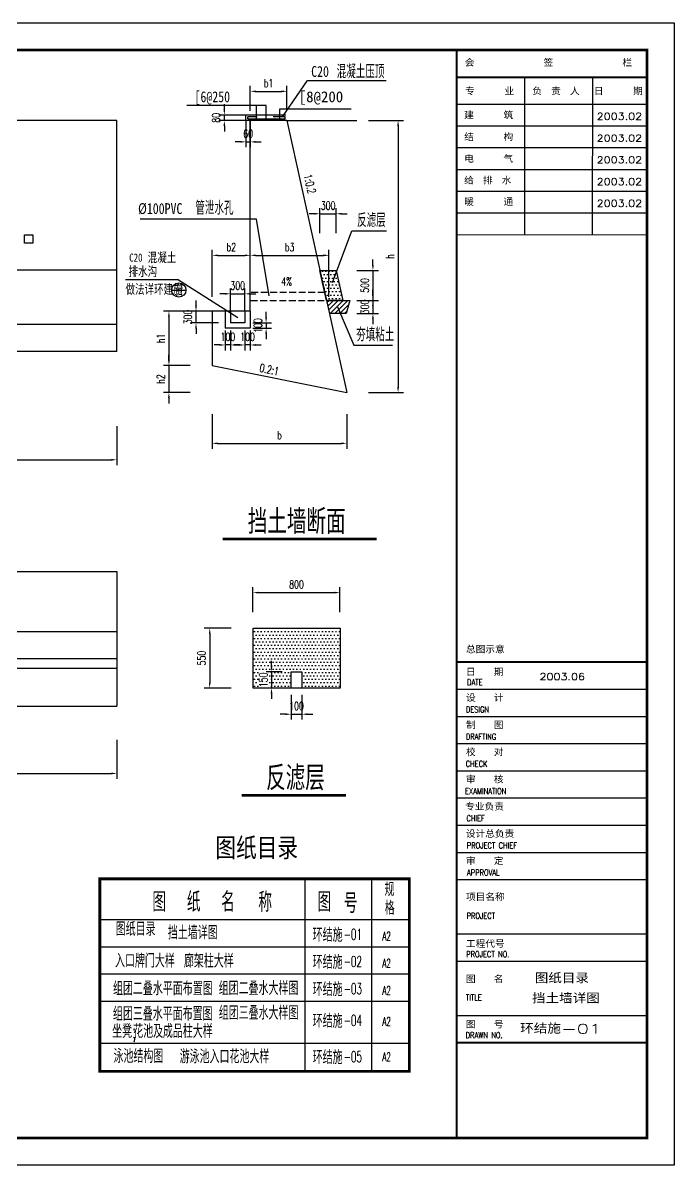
# Model space of a CAD drawing. Extents: x 0 to 180077, y 0 to 85122.
# Drawn here: x 156122 to 180077, y 43122 to 85122 of the extents above; entities that cross this region are included whole.
import ezdxf
from ezdxf.enums import TextEntityAlignment as Align

# ---------------------------------------------------------------- set-up
doc = ezdxf.new("R2010")
doc.units = 0
doc.header["$LTSCALE"] = 1000
doc.header["$MEASUREMENT"] = 0
doc.linetypes.add('DASH', pattern=[0.35, 0.25, -0.1])
for name, color, linetype in [('2', 2, 'Continuous'), ('4', 4, 'Continuous'), ('AXIS', 3, 'Continuous'), ('DIM', 3, 'Continuous'), ('JG-图名31', 31, 'Continuous'), ('JG-梁实线130', 4, 'Continuous'), ('JG-梁虚线130', 4, 'DASH'), ('JG-说明字31', 31, 'Continuous'), ('PUB_TITLE', 4, 'Continuous'), ('TEXT', 3, 'Continuous'), ('TITLE', 7, 'Continuous'), ('TK', 7, 'Continuous'), ('小品', 7, 'Continuous')]:
    doc.layers.add(name, color=color, linetype=linetype)
doc.styles.add('2', font='txt1.shx', dxfattribs={"width": 0.7, "bigfont": 'hztxt.shx'})
doc.styles.add('_HZHT', font='txt.shx', dxfattribs={"width": 1.5, "bigfont": 'HZHT.shx'})
doc.styles.add('_HZTXT', font='txt.shx', dxfattribs={"width": 0.8, "bigfont": 'hztxt.shx'})
doc.styles.add('_HZXY', font='txt.shx', dxfattribs={"width": 1.7, "bigfont": 'HZXY.shx'})
doc.styles.add('_SIMPLEX', font='SIMPLEX', dxfattribs={"width": 0.75})
doc.styles.add('HZ', font='txt.shx', dxfattribs={"width": 0.7, "bigfont": 'hztxt.shx'})
doc.styles.add('HZFS', font='romand.shx', dxfattribs={"width": 1.5, "bigfont": 'hzxy.shx'})
doc.styles.add('ROMANS', font='ROMANS', dxfattribs={"width": 0.7})
doc.styles.add('SIM', font='txt1.shx', dxfattribs={"width": 0.8, "bigfont": 'bigfont.shx'})
doc.styles.add('TXT', font='txt')
doc.dimstyles.new('DIMN', dxfattribs={"dimtxt": 300, "dimasz": 200, "dimexe": 200, "dimexo": 0, "dimgap": 150, "dimtad": 1, "dimdec": 0, "dimzin": 0, "dimdsep": 46, "dimtxsty": 'HZ', "dimsah": 1, "dimcen": 0.09, "dimdle": 200, "dimclrt": 7, "dimadec": 0, "dimazin": 0, "dimtfac": 1, "dimtdec": 0, "dimtix": 1, "dimtmove": 2, "dimatfit": 3, "dimfxl": 1, "dimtolj": 1, "dimtzin": 0, "dimarcsym": 0})
pattern_1 = [(0, (103091202.67, 78658363.98), (62.5, 125), [0, -125])]

# ---------------------------------------------------------------- blocks, each defined once
blk = doc.blocks.new('*U49')
at = {"color": 0, "lineweight": -2}
for p, q in [((164487, 81887), (164487, 82804)), ((165837, 81887), (165837, 82804)), ((164687, 82604), (165637, 82604)), ((164687, 82604), (165637, 82604))]:
    blk.add_line(p, q, dxfattribs=at)
at = {"color": 0}
for points in [[(164487, 82604), (164687, 82570), (164687, 82637)], [(165837, 82604), (165637, 82570), (165637, 82637)]]:
    blk.add_solid(points, dxfattribs=at)
at = {"color": 7, "insert": (165162, 82904), "char_height": 300, "width": 0.000000001, "attachment_point": 5, "style": 'HZ'}
blk.add_mtext('b1', dxfattribs=at)
blk = doc.blocks.new('*U50')
at = {"color": 0, "lineweight": -2}
for p, q in [((163087, 75054), (163087, 76774)), ((163287, 76574), (164287, 76574)), ((163287, 76574), (164287, 76574)), ((164487, 75054), (164487, 76774))]:
    blk.add_line(p, q, dxfattribs=at)
at = {"color": 0}
for points in [[(163087, 76574), (163287, 76541), (163287, 76608)], [(164487, 76574), (164287, 76541), (164287, 76608)]]:
    blk.add_solid(points, dxfattribs=at)
at = {"color": 7, "insert": (163787, 76874), "char_height": 300, "width": 0.000000001, "attachment_point": 5, "style": 'HZ'}
blk.add_mtext('b2', dxfattribs=at)
blk = doc.blocks.new('*U51')
at = {"color": 0, "lineweight": -2}
for p, q in [((164487, 75054), (164487, 76774)), ((164687, 76574), (167179, 76574)), ((164687, 76574), (167179, 76574)), ((167379, 75054), (167379, 76774))]:
    blk.add_line(p, q, dxfattribs=at)
at = {"color": 0}
for points in [[(164487, 76574), (164687, 76541), (164687, 76608)], [(167379, 76574), (167179, 76541), (167179, 76608)]]:
    blk.add_solid(points, dxfattribs=at)
at = {"color": 7, "insert": (165933, 76874), "char_height": 300, "width": 0.000000001, "attachment_point": 5, "style": 'HZ'}
blk.add_mtext('b3', dxfattribs=at)
blk = doc.blocks.new('*U52')
at = {"color": 0, "lineweight": -2}
for p, q in [((168831, 81529), (170124, 81529)), ((169924, 81329), (169924, 71729)), ((169924, 81329), (169924, 71729)), ((168831, 71529), (170124, 71529))]:
    blk.add_line(p, q, dxfattribs=at)
at = {"color": 0}
for points in [[(169924, 81529), (169890, 81329), (169957, 81329)], [(169924, 71529), (169890, 71729), (169957, 71729)]]:
    blk.add_solid(points, dxfattribs=at)
at = {"color": 7, "insert": (169624, 76529), "char_height": 300, "width": 0.000000001, "attachment_point": 5, "rotation": 90, "style": 'HZ'}
blk.add_mtext('h', dxfattribs=at)
blk = doc.blocks.new('*U54')
at = {"color": 0, "lineweight": -2}
for p, q in [((162277, 74519), (161295, 74519)), ((161495, 74319), (161495, 72719)), ((161495, 74319), (161495, 72719)), ((162277, 72519), (161295, 72519))]:
    blk.add_line(p, q, dxfattribs=at)
at = {"color": 0}
for points in [[(161495, 74519), (161461, 74319), (161528, 74319)], [(161495, 72519), (161461, 72719), (161528, 72719)]]:
    blk.add_solid(points, dxfattribs=at)
at = {"color": 7, "insert": (161195, 73519), "char_height": 300, "width": 0.000000001, "attachment_point": 5, "rotation": 90, "style": 'HZ'}
blk.add_mtext('h1', dxfattribs=at)
blk = doc.blocks.new('*U56')
at = {"color": 0, "lineweight": -2}
for p, q in [((161495, 72719), (161495, 72919)), ((161495, 72719), (161495, 72919)), ((162277, 72519), (161295, 72519)), ((161495, 72519), (161495, 71529)), ((162277, 71529), (161295, 71529)), ((161495, 71329), (161495, 71129)), ((161495, 71329), (161495, 71129))]:
    blk.add_line(p, q, dxfattribs=at)
at = {"color": 0}
for points in [[(161495, 72519), (161461, 72719), (161528, 72719)], [(161495, 71529), (161461, 71329), (161528, 71329)]]:
    blk.add_solid(points, dxfattribs=at)
at = {"color": 7, "insert": (161195, 72024), "char_height": 300, "width": 0.000000001, "attachment_point": 5, "rotation": 90, "style": 'HZ'}
blk.add_mtext('h2', dxfattribs=at)
blk = doc.blocks.new('*U58')
at = {"color": 0, "lineweight": -2}
for p, q in [((163087, 70735), (163087, 69461)), ((168037, 70735), (168037, 69461)), ((163287, 69661), (167837, 69661)), ((163287, 69661), (167837, 69661))]:
    blk.add_line(p, q, dxfattribs=at)
at = {"color": 0}
for points in [[(163087, 69661), (163287, 69627), (163287, 69694)], [(168037, 69661), (167837, 69627), (167837, 69694)]]:
    blk.add_solid(points, dxfattribs=at)
at = {"color": 7, "insert": (165562, 69961), "char_height": 300, "width": 0.000000001, "attachment_point": 5, "style": 'HZ'}
blk.add_mtext('b', dxfattribs=at)
blk = doc.blocks.new('*U61')
at = {"color": 0, "lineweight": -2}
for p, q in [((148733, 70290), (148733, 68858)), ((159576, 70290), (159576, 68858)), ((148933, 69058), (159376, 69058)), ((148933, 69058), (159376, 69058))]:
    blk.add_line(p, q, dxfattribs=at)
at = {"color": 0}
for points in [[(148733, 69058), (148933, 69024), (148933, 69091)], [(159576, 69058), (159376, 69024), (159376, 69091)]]:
    blk.add_solid(points, dxfattribs=at)
at = {"color": 7, "insert": (154155, 69358), "char_height": 300, "width": 0.000000001, "attachment_point": 5, "style": 'HZ'}
blk.add_mtext('10000~20000', dxfattribs=at)
blk = doc.blocks.new('*U78')
at = {"color": 0, "lineweight": -2}
for p, q in [((148733, 58756), (148733, 57324)), ((159576, 58756), (159576, 57324)), ((148933, 57524), (159376, 57524)), ((148933, 57524), (159376, 57524))]:
    blk.add_line(p, q, dxfattribs=at)
at = {"color": 0}
for points in [[(148733, 57524), (148933, 57491), (148933, 57558)], [(159576, 57524), (159376, 57491), (159376, 57558)]]:
    blk.add_solid(points, dxfattribs=at)
at = {"color": 7, "insert": (154155, 57824), "char_height": 300, "width": 0.000000001, "attachment_point": 5, "style": 'HZ'}
blk.add_mtext('10000~20000', dxfattribs=at)
blk = doc.blocks.new('*U80')
at = {"color": 0, "lineweight": -2}
for p, q in [((167050, 77387), (167050, 78303)), ((167650, 77387), (167650, 78303)), ((166850, 78103), (166650, 78103)), ((166850, 78103), (166650, 78103)), ((167050, 78103), (167650, 78103)), ((167850, 78103), (168050, 78103)), ((167850, 78103), (168050, 78103))]:
    blk.add_line(p, q, dxfattribs=at)
at = {"color": 0}
for points in [[(167050, 78103), (166850, 78070), (166850, 78137)], [(167650, 78103), (167850, 78070), (167850, 78137)]]:
    blk.add_solid(points, dxfattribs=at)
at = {"color": 7, "insert": (167350, 78403), "char_height": 300, "width": 0.000000001, "attachment_point": 5, "style": 'HZ'}
blk.add_mtext('300', dxfattribs=at)
blk = doc.blocks.new('*U81')
at = {"color": 0, "lineweight": -2}
for p, q in [((168998, 76216), (168998, 76416)), ((168998, 76216), (168998, 76416)), ((168410, 76016), (169198, 76016)), ((168998, 76016), (168998, 74916)), ((168410, 74916), (169198, 74916)), ((168998, 74716), (168998, 74516)), ((168998, 74716), (168998, 74516))]:
    blk.add_line(p, q, dxfattribs=at)
at = {"color": 0}
for points in [[(168998, 76016), (168965, 76216), (169031, 76216)], [(168998, 74916), (168965, 74716), (169031, 74716)]]:
    blk.add_solid(points, dxfattribs=at)
at = {"color": 7, "insert": (168698, 75466), "char_height": 300, "width": 0.000000001, "attachment_point": 5, "rotation": 90, "style": 'HZ'}
blk.add_mtext('500', dxfattribs=at)
blk = doc.blocks.new('*U83')
at = {"color": 0, "lineweight": -2}
for p, q in [((168998, 75116), (168998, 75316)), ((168998, 75116), (168998, 75316)), ((168410, 74916), (169198, 74916)), ((168998, 74916), (168998, 74440)), ((168410, 74440), (169198, 74440)), ((168998, 74240), (168998, 74040)), ((168998, 74240), (168998, 74040))]:
    blk.add_line(p, q, dxfattribs=at)
at = {"color": 0}
for points in [[(168998, 74916), (168965, 75116), (169031, 75116)], [(168998, 74440), (168965, 74240), (169031, 74240)]]:
    blk.add_solid(points, dxfattribs=at)
at = {"color": 7, "insert": (168698, 74678), "char_height": 300, "width": 0.000000001, "attachment_point": 5, "rotation": 90, "style": 'HZ'}
blk.add_mtext('300', dxfattribs=at)
blk = doc.blocks.new('*U84')
at = {"color": 0, "lineweight": -2}
for p, q in [((164587, 63456), (164587, 64373)), ((167787, 63456), (167787, 64373)), ((164787, 64173), (167587, 64173)), ((164787, 64173), (167587, 64173))]:
    blk.add_line(p, q, dxfattribs=at)
at = {"color": 0}
for points in [[(164587, 64173), (164787, 64140), (164787, 64206)], [(167787, 64173), (167587, 64140), (167587, 64206)]]:
    blk.add_solid(points, dxfattribs=at)
at = {"color": 7, "insert": (166187, 64473), "char_height": 300, "width": 0.000000001, "attachment_point": 5, "style": 'HZ'}
blk.add_mtext('800', dxfattribs=at)
blk = doc.blocks.new('*U85')
at = {"color": 0, "lineweight": -2}
for p, q in [((163778, 62865), (162795, 62865)), ((162995, 62665), (162995, 60865)), ((162995, 62665), (162995, 60865)), ((163778, 60665), (162795, 60665))]:
    blk.add_line(p, q, dxfattribs=at)
at = {"color": 0}
for points in [[(162995, 62865), (162962, 62665), (163028, 62665)], [(162995, 60665), (162962, 60865), (163028, 60865)]]:
    blk.add_solid(points, dxfattribs=at)
at = {"color": 7, "insert": (162695, 61765), "char_height": 300, "width": 0.000000001, "attachment_point": 5, "rotation": 90, "style": 'HZ'}
blk.add_mtext('550', dxfattribs=at)
blk = doc.blocks.new('*U86')
at = {"color": 0, "lineweight": -2}
for p, q in [((165268, 61465), (165268, 61665)), ((165268, 61465), (165268, 61665)), ((165659, 61265), (165068, 61265)), ((165268, 61265), (165268, 60665)), ((165659, 60665), (165068, 60665)), ((165268, 60465), (165268, 60265)), ((165268, 60465), (165268, 60265))]:
    blk.add_line(p, q, dxfattribs=at)
at = {"color": 0}
for points in [[(165268, 61265), (165234, 61465), (165301, 61465)], [(165268, 60665), (165234, 60465), (165301, 60465)]]:
    blk.add_solid(points, dxfattribs=at)
at = {"color": 7, "insert": (164968, 60965), "char_height": 300, "width": 0.000000001, "attachment_point": 5, "rotation": 90, "style": 'HZ'}
blk.add_mtext('150', dxfattribs=at)
blk = doc.blocks.new('*U87')
at = {"color": 0, "lineweight": -2}
for p, q in [((165987, 60418), (165987, 59502)), ((166387, 60418), (166387, 59502)), ((165787, 59702), (165587, 59702)), ((165787, 59702), (165587, 59702)), ((165987, 59702), (166387, 59702)), ((166587, 59702), (166787, 59702)), ((166587, 59702), (166787, 59702))]:
    blk.add_line(p, q, dxfattribs=at)
at = {"color": 0}
for points in [[(165987, 59702), (165787, 59668), (165787, 59735)], [(166387, 59702), (166587, 59668), (166587, 59735)]]:
    blk.add_solid(points, dxfattribs=at)
at = {"color": 7, "insert": (166187, 60002), "char_height": 300, "width": 0.000000001, "attachment_point": 5, "style": 'HZ'}
blk.add_mtext('100', dxfattribs=at)
blk = doc.blocks.new('*U88')
at = {"color": 0, "lineweight": -2}
for p, q in [((163533, 81933), (163533, 82133)), ((163533, 81933), (163533, 82133)), ((164328, 81733), (163333, 81733)), ((164328, 81529), (163333, 81529)), ((163533, 81529), (163533, 81733)), ((163533, 81329), (163533, 81129)), ((163533, 81329), (163533, 81129))]:
    blk.add_line(p, q, dxfattribs=at)
at = {"color": 0}
for points in [[(163533, 81733), (163566, 81933), (163500, 81933)], [(163533, 81529), (163566, 81329), (163500, 81329)]]:
    blk.add_solid(points, dxfattribs=at)
at = {"color": 7, "insert": (163233, 81631), "char_height": 300, "width": 0.000000001, "attachment_point": 5, "rotation": 90, "style": 'HZ'}
blk.add_mtext('80', dxfattribs=at)
blk = doc.blocks.new('*U91')
at = {"color": 0, "lineweight": -2}
for p, q in [((164328, 81529), (164328, 80546)), ((164487, 81529), (164487, 80546)), ((164128, 80746), (163928, 80746)), ((164128, 80746), (163928, 80746)), ((164328, 80746), (164487, 80746)), ((164687, 80746), (164887, 80746)), ((164687, 80746), (164887, 80746))]:
    blk.add_line(p, q, dxfattribs=at)
at = {"color": 0}
for points in [[(164328, 80746), (164128, 80713), (164128, 80779)], [(164487, 80746), (164687, 80713), (164687, 80779)]]:
    blk.add_solid(points, dxfattribs=at)
at = {"color": 7, "insert": (164408, 81046), "char_height": 300, "width": 0.000000001, "attachment_point": 5, "style": 'HZ'}
blk.add_mtext('60', dxfattribs=at)
blk = doc.blocks.new('*U92')
at = {"color": 0, "lineweight": -2}
for p, q in [((163563, 73806), (163563, 73078)), ((163763, 73806), (163763, 73078)), ((163363, 73278), (163163, 73278)), ((163363, 73278), (163163, 73278)), ((163763, 73278), (163563, 73278)), ((163963, 73278), (164163, 73278)), ((163963, 73278), (164163, 73278))]:
    blk.add_line(p, q, dxfattribs=at)
at = {"color": 0}
for points in [[(163563, 73278), (163363, 73312), (163363, 73245)], [(163763, 73278), (163963, 73312), (163963, 73245)]]:
    blk.add_solid(points, dxfattribs=at)
at = {"color": 7, "insert": (163663, 73578), "char_height": 300, "width": 0.000000001, "attachment_point": 5, "style": 'HZ'}
blk.add_mtext('100', dxfattribs=at)
blk = doc.blocks.new('*U93')
at = {"color": 0, "lineweight": -2}
for p, q in [((165069, 74291), (165069, 74491)), ((165069, 74291), (165069, 74491)), ((164581, 74091), (165269, 74091)), ((165069, 74091), (165069, 73891)), ((164581, 73891), (165269, 73891)), ((165069, 73691), (165069, 73491)), ((165069, 73691), (165069, 73491))]:
    blk.add_line(p, q, dxfattribs=at)
at = {"color": 0}
for points in [[(165069, 74091), (165036, 74291), (165102, 74291)], [(165069, 73891), (165036, 73691), (165102, 73691)]]:
    blk.add_solid(points, dxfattribs=at)
at = {"color": 7, "insert": (164769, 73991), "char_height": 300, "width": 0.000000001, "attachment_point": 5, "rotation": 90, "style": 'HZ'}
blk.add_mtext('100', dxfattribs=at)
blk = doc.blocks.new('*U94')
at = {"color": 0, "lineweight": -2}
for p, q in [((162491, 74719), (162491, 74919)), ((162491, 74719), (162491, 74919)), ((163318, 74519), (162291, 74519)), ((162491, 74091), (162491, 74519)), ((163318, 74091), (162291, 74091)), ((162491, 73891), (162491, 73691)), ((162491, 73891), (162491, 73691))]:
    blk.add_line(p, q, dxfattribs=at)
at = {"color": 0}
for points in [[(162491, 74519), (162524, 74719), (162458, 74719)], [(162491, 74091), (162524, 73891), (162458, 73891)]]:
    blk.add_solid(points, dxfattribs=at)
at = {"color": 7, "insert": (162191, 74305), "char_height": 300, "width": 0.000000001, "attachment_point": 5, "rotation": 90, "style": 'HZ'}
blk.add_mtext('300', dxfattribs=at)
blk = doc.blocks.new('*U96')
at = {"color": 0, "lineweight": -2}
for p, q in [((163763, 74519), (163763, 75360)), ((164287, 74519), (164287, 75360)), ((163563, 75160), (163363, 75160)), ((163563, 75160), (163363, 75160)), ((163763, 75160), (164287, 75160)), ((164487, 75160), (164687, 75160)), ((164487, 75160), (164687, 75160))]:
    blk.add_line(p, q, dxfattribs=at)
at = {"color": 0}
for points in [[(163763, 75160), (163563, 75127), (163563, 75193)], [(164287, 75160), (164487, 75127), (164487, 75193)]]:
    blk.add_solid(points, dxfattribs=at)
at = {"color": 7, "insert": (164025, 75460), "char_height": 300, "width": 0.000000001, "attachment_point": 5, "style": 'HZ'}
blk.add_mtext('300', dxfattribs=at)
blk = doc.blocks.new('*U97')
at = {"color": 0, "lineweight": -2}
for p, q in [((164287, 73806), (164287, 73078)), ((164487, 73806), (164487, 73078)), ((164087, 73278), (163887, 73278)), ((164087, 73278), (163887, 73278)), ((164487, 73278), (164287, 73278)), ((164687, 73278), (164887, 73278)), ((164687, 73278), (164887, 73278))]:
    blk.add_line(p, q, dxfattribs=at)
at = {"color": 0}
for points in [[(164287, 73278), (164087, 73312), (164087, 73245)], [(164487, 73278), (164687, 73312), (164687, 73245)]]:
    blk.add_solid(points, dxfattribs=at)
at = {"color": 7, "insert": (164387, 73578), "char_height": 300, "width": 0.000000001, "attachment_point": 5, "style": 'HZ'}
blk.add_mtext('100', dxfattribs=at)

msp = doc.modelspace()

# ---------------------------------------------------------------- hatches: boundary and pattern name
at = {"layer": 'JG-梁实线130'}
h = msp.add_hatch(dxfattribs=at)
h.set_pattern_fill('DOTS', color=256, scale=2000, style=0)
h.set_pattern_definition(pattern_1)
h.paths.add_polyline_path([(167649.7, 76015.7), (167049.7, 76015.7), (167291.7, 74915.7), (167891.7, 74915.7)])
h = msp.add_hatch(dxfattribs=at)
h.set_pattern_fill('ANSI31', color=256, scale=1000, style=0)
h.set_pattern_definition([(45, (103091202.67, 78658363.98), (-88.38834765, 88.38834765), [])])
h.paths.add_polyline_path([(168149.8, 74915.7), (167291.7, 74915.7), (167396.5, 74439.6), (168016.7, 74439.6)])
h = msp.add_hatch(dxfattribs=at)
h.set_pattern_fill('DOTS', color=256, scale=2000, style=0)
h.set_pattern_definition(pattern_1)
h.paths.add_polyline_path([(164587.3, 62864.9), (164587.3, 60664.9), (165987.3, 60664.9), (165987.3, 61264.9), (166387.3, 61264.9), (166387.3, 60664.9), (167787.3, 60664.9), (167787.3, 62864.9)])
h.paths.add_polyline_path([(164742.6, 60662.4), (164742.6, 61267.4), (165192.6, 61267.4), (165192.6, 60662.4)], flags=9)

# ---------------------------------------------------------------- linework, layer by layer
at = {"color": 3}
for p, q in [((166496.2, 53650.1), (166496.2, 46570)), ((168950.3, 53650.1), (168950.3, 46570)), ((158952.9, 52151.6), (170333.3, 52151.6)), ((158952.9, 51151.6), (170333.3, 51151.6)), ((158952.9, 50151.6), (170333.3, 50151.6)), ((158952.9, 49151.6), (170333.3, 49151.6)), ((158952.9, 47611.9), (170333.3, 47611.9)), ((158952.9, 46570), (170333.3, 46570))]:
    msp.add_line(p, q, dxfattribs=at)
at = {"layer": 'AXIS'}
for p, q in [((165671.3, 81667.8), (166588.7, 83001.6)), ((166588.7, 83001.6), (169490.9, 83001.6)), ((165067.3, 82083.6), (162151.5, 82083.6)), ((164712.3, 81601.9), (164712.3, 82083.6)), ((165067.3, 81601.9), (165067.3, 82083.6)), ((165575.1, 81590.1), (165575.1, 81957.6)), ((165575.1, 81957.6), (168201.1, 81957.6)), ((164710, 77901.4), (160431.8, 77901.4)), ((165183.3, 75082.6), (164710, 77901.4)), ((159900.7, 75685.8), (161806.2, 75685.8)), ((164033.9, 74271.1), (161806.2, 75685.8)), ((161598.5, 75298.4), (162120.5, 75298.4))]:
    msp.add_line(p, q, dxfattribs=at)
at = {"layer": 'AXIS', "color": 5}
for p, q in [((164395.9, 81590.1), (164395.9, 81664.1)), ((164746.4, 81664.1), (164395.9, 81664.1)), ((164395.9, 81590.1), (165767.9, 81590.1)), ((165767.9, 81664.1), (165324.5, 81664.1)), ((165767.9, 81590.1), (165767.9, 81664.1))]:
    msp.add_line(p, q, dxfattribs=at)
for points in [[(164413.8, 81606.9, 13.2, 13.2, 1), (164427, 81606.9, 13.2, 13.2, 1)], [(164706.1, 81603.5, 13.2, 13.2, 1), (164719.3, 81603.5, 13.2, 13.2, 1)], [(165056.1, 81603.5, 13.2, 13.2, 1), (165069.3, 81603.5, 13.2, 13.2, 1)], [(165390.1, 81606.9, 13.2, 13.2, 1), (165403.3, 81606.9, 13.2, 13.2, 1)], [(165738.8, 81606.9, 13.2, 13.2, 1), (165752, 81606.9, 13.2, 13.2, 1)]]:
    msp.add_lwpolyline(points, format="xyseb", close=True, dxfattribs=at)
at = {"layer": 'AXIS'}
msp.add_circle((161859.5, 75298.4), 261, dxfattribs=at)
at = {"layer": 'JG-图名31'}
for points in [[(163466.3, 66149.6, 100, 100, 0), (169135.9, 66149.6, 100, 100, 0)], [(164168.2, 56722.7, 100, 100, 0), (168012.8, 56722.7, 100, 100, 0)]]:
    msp.add_lwpolyline(points, format="xyseb", dxfattribs=at)
at = {"layer": 'JG-梁实线130'}
for p, q in [((159576.2, 81528.5), (148833.2, 81528.5)), ((159576.2, 73042.5), (159576.2, 81528.5)), ((165792, 81732.7), (164328.5, 81732.7)), ((164328.5, 81528.5), (164328.5, 81732.7)), ((164836.9, 81528.5), (164328.5, 81528.5)), ((164486.9, 74518.5), (164486.9, 81528.5)), ((165836.9, 81528.5), (164836.9, 81528.5)), ((165836.9, 81528.5), (168036.9, 71528.5)), ((165836.9, 81528.5), (168406.9, 81528.5)), ((167510.5, 75569.4), (168217.7, 77476.6)), ((168217.7, 77476.6), (169493.3, 77476.6)), ((159576.2, 76032.5), (148833.2, 76032.5)), ((167649.7, 76015.7), (167891.7, 74915.7)), ((167825.7, 75215.7), (167839.5, 75215.7)), ((164486.9, 74518.5), (163086.9, 74518.5)), ((163086.9, 74518.5), (163086.9, 72518.5)), ((163562.8, 74518.5), (163562.8, 73891.4)), ((163762.8, 74518.5), (163762.8, 74091.4)), ((164286.9, 74518.5), (164286.9, 74091.4)), ((164486.9, 74518.5), (164486.9, 73891.4)), ((167698.7, 74677.6), (168297.5, 73272.1)), ((159576.2, 74032.5), (148833.2, 74032.5)), ((164286.9, 74091.4), (163762.8, 74091.4)), ((164486.9, 73891.4), (163562.8, 73891.4)), ((168297.5, 73272.1), (169723.3, 73272.1)), ((159576.2, 73042.5), (148833.2, 73042.5)), ((163086.9, 72518.5), (168036.9, 71528.5)), ((163086.9, 72518.5), (168036.9, 71528.5)), ((148833.2, 64945.1), (159576.2, 64945.1)), ((159576.2, 64945.1), (159576.2, 59995.1)), ((148833.2, 62745.1), (159576.2, 62745.1)), ((164587.3, 60664.9), (164587.3, 62864.9)), ((164587.3, 62864.9), (167787.3, 62864.9)), ((167787.3, 62864.9), (167787.3, 60664.9)), ((148833.2, 61745.1), (159576.2, 61745.1)), ((148833.2, 61395.1), (159576.2, 61395.1)), ((167787.3, 60664.9), (164587.3, 60664.9)), ((148833.2, 59995.1), (159576.2, 59995.1))]:
    msp.add_line(p, q, dxfattribs=at)
for points in [[(156188.1, 77026.1), (156188.1, 77325.6), (156487.6, 77325.6), (156487.6, 77026.1), (156188.1, 77026.1)], [(167049.7, 76015.7), (167649.7, 76015.7), (167891.7, 74915.7), (167291.7, 74915.7), (167049.7, 76015.7)], [(167291.7, 74915.7), (168149.8, 74915.7), (168016.7, 74439.6), (167396.5, 74439.6)], [(165987.3, 60664.9), (165987.3, 61264.9), (166387.3, 61264.9), (166387.3, 60664.9), (165987.3, 60664.9)]]:
    msp.add_lwpolyline(points, dxfattribs=at)
msp.add_lwpolyline([(166197.8, 75387.8, 0, 0, 0), (165548.4, 75387.8, 50, 0, 0), (165215.8, 75387.8, 0, 0, 0)], format="xyseb", dxfattribs=at)
at = {"layer": 'JG-梁虚线130'}
for p, q in [((164521.7, 75215.7), (167225.7, 75215.7)), ((164506.7, 74915.7), (168149.8, 74915.7))]:
    msp.add_line(p, q, dxfattribs=at)
at = {"layer": 'PUB_TITLE'}
msp.add_lwpolyline([(120677.5, 43122.4), (120677.5, 85122.4), (180077.5, 85122.4), (180077.5, 43122.4)], close=True, dxfattribs=at)
msp.add_lwpolyline([(123177.5, 44122.4, 100, 100, 0), (179077.5, 44122.4, 100, 100, 0), (179077.5, 84122.4, 100, 100, 0), (123177.5, 84122.4, 100, 100, 0)], format="xyseb", close=True, dxfattribs=at)
at = {"layer": 'TITLE'}
msp.add_lwpolyline([(170333.3, 46570, 100, 100, 0), (170333.3, 53650.1, 100, 100, 0), (158952.9, 53650.1, 100, 100, 0), (158952.9, 46570, 100, 100, 0), (170333.3, 46570, 100, 100, 0)], format="xyseb", dxfattribs=at)
at = {"layer": 'TK'}
for p, q in [((174579.6, 77322.3), (174580.1, 83122.3)), ((177079.6, 77322.1), (177080.1, 83122.1)), ((179080, 82121.9), (172080, 82122.4)), ((179079.9, 81321.9), (172079.9, 81322.4)), ((179079.9, 80521.9), (172079.9, 80522.4)), ((179079.8, 79721.9), (172079.8, 79722.4)), ((179079.8, 78921.9), (172079.8, 78922.4)), ((179079.7, 78121.9), (172079.7, 78122.4)), ((179079.6, 77321.9), (172079.6, 77322.4)), ((172078.5, 61623.1), (179078.5, 61622.6)), ((172078.5, 61622.6), (179078.5, 61622.1)), ((172078.4, 60622.6), (179078.4, 60622.1)), ((172078.4, 59622.6), (179078.4, 59622.1)), ((172078.3, 58622.6), (179078.3, 58622.1)), ((172078.2, 57622.6), (179078.2, 57622.1)), ((172078.1, 56622.6), (179078.1, 56622.1)), ((172078.1, 55622.6), (179078.1, 55622.1)), ((172078, 54622.6), (179078, 54622.1)), ((172077.9, 53622.6), (179077.9, 53622.1)), ((172077.8, 51622.6), (179077.8, 51622.1)), ((172077.7, 50622.6), (179077.7, 50622.1)), ((172077.6, 48622.6), (179077.6, 48622.1))]:
    msp.add_line(p, q, dxfattribs=at)
for points in [[(172077.2, 44122.6, 70, 70, 0), (172080.1, 84122.4, 70, 70, 0)], [(172080.1, 83122.4, 70, 70, 0), (179080.1, 83121.9, 70, 70, 0)], [(172078.5, 61622.6, 70, 70, 0), (179078.5, 61622.1, 70, 70, 0)], [(172077.5, 47622.6, 70, 70, 0), (179077.5, 47622.1, 70, 70, 0)]]:
    msp.add_lwpolyline(points, format="xyseb", dxfattribs=at)

# ---------------------------------------------------------------- texts
for s, height, style, width, p in [('规', 500, '_HZTXT', 0.698, (169423.2, 53014.3)), ('图', 720, '_HZTXT', 0.698, (160885.6, 52438.6)), ('纸', 720, '_HZTXT', 0.698, (162154.6, 52438.6)), ('名', 720, '_HZTXT', 0.698, (163417.4, 52438.6)), ('称', 720, '_HZTXT', 0.698, (164784.2, 52432)), ('图', 720, '_HZTXT', 0.698, (166961.6, 52438.6)), ('号', 720, '_HZTXT', 0.698, (167930.6, 52393.4)), ('格', 500, '_HZTXT', 0.698, (169431.3, 52327.6)), ('挡土墙详图', 500, '_HZTXT', 0.698, (161454.2, 51421.4)), ('环结施', 500, '_HZTXT', 0.698, (166782.9, 51339.1)), ('-01', 400, '_SIMPLEX', 0.6, (167919.6, 51411)), ('A2', 315, '_SIMPLEX', 0.6, (169347.5, 51387.7)), ('入口牌门大样', 500, '_HZTXT', 0.698, (159511.9, 50387.9)), ('廊架柱大样', 500, '_HZTXT', 0.698, (162046.3, 50380.3)), ('环结施', 500, '_HZTXT', 0.698, (166782.9, 50339.1)), ('-02', 400, '_SIMPLEX', 0.6, (167919.6, 50411)), ('A2', 315, '_SIMPLEX', 0.6, (169347.5, 50387.7)), ('组团二叠水平面布置图', 500, '_HZTXT', 0.698, (159437.8, 49368.8)), ('组团二叠水大样图', 500, '_HZTXT', 0.698, (163325.5, 49374)), ('环结施', 500, '_HZTXT', 0.698, (166782.9, 49339.1)), ('-03', 400, '_SIMPLEX', 0.6, (167919.6, 49411)), ('A2', 315, '_SIMPLEX', 0.6, (169347.5, 49387.7)), ('组团三叠水平面布置图', 500, '_HZTXT', 0.698, (159435.7, 48439)), ('组团三叠水大样图', 500, '_HZTXT', 0.698, (163326.7, 48471.4)), ('环结施', 500, '_HZTXT', 0.698, (166782.9, 48171.7)), ('坐凳;', 500, '_HZTXT', 0.698, (159407.7, 47796.8)), ('花池及', 500, '_HZTXT', 0.698, (160181.3, 47797.3)), ('成品柱大样', 500, '_HZTXT', 0.698, (161273.9, 47798.6)), ('-04', 400, '_SIMPLEX', 0.6, (167919.6, 48243.6)), ('A2', 315, '_SIMPLEX', 0.6, (169347.5, 48248.2)), ('泳池结构图', 500, '_HZTXT', 0.698, (159456.3, 46882.7)), ('游泳池入口花池大样', 500, '_HZTXT', 0.698, (161889.9, 46866)), ('环结施', 500, '_HZTXT', 0.698, (166782.9, 46836.9)), ('-05', 400, '_SIMPLEX', 0.6, (167919.6, 46908.9)), ('A2', 315, '_SIMPLEX', 0.6, (169347.5, 46947.9))]:
    msp.add_text(s, height=height, dxfattribs=dict(style=style, width=width)).set_placement(p)
at = {"style": '_HZTXT', "width": 0.698}
msp.add_text('图纸目录', height=500, dxfattribs=at).set_placement((159537, 51405.6), align=Align.BOTTOM_LEFT)
at = {"layer": '2', "style": 'ROMANS', "width": 0.7}
for s, p in [('DATE', (172746.7, 60766.9)), ('DESIGN', (172843.4, 59766.8)), ('DRAFTING', (172973.3, 58766.8)), ('CHECK', (172811.8, 57766.9)), ('EXAMINATION', (173143.9, 56766.8)), ('TITLE', (172708.2, 49179.2)), ('DRAWN NO.', (173087.6, 47791.7))]:
    msp.add_text(s, height=220, rotation=359.99582, dxfattribs=at).set_placement(p, align=Align.CENTER)
for s, p in [('CHIEF', (172437.8, 55766.9)), ('PROJECT CHIEF', (172450.5, 54766.9)), ('APPROVAL', (172458.2, 53766.9)), ('PROJECT', (172444.1, 52179.2)), ('PROJECT NO.', (172428.9, 50766.9))]:
    msp.add_text(s, height=220, rotation=359.99582, dxfattribs=at).set_placement(p)
at = {"layer": '4'}
for s, height, style, width, p in [('2003.02', 250, 'SIM', 1.2, (177227.3, 81559.3)), ('2003.02', 250, 'SIM', 1.2, (177227.3, 80759.3)), ('2003.02', 250, 'SIM', 1.2, (177227.2, 79959.3)), ('2003.02', 250, 'SIM', 1.2, (177227.2, 79159.3)), ('2003.02', 250, 'SIM', 1.2, (177227.1, 78359.3)), ('2003.06', 250, 'SIM', 1.2, (175124.5, 60960.7)), ('挡土墙详图', 350, '_HZHT', 1.5, (174850.1, 49070.8)), ('环结施-01', 350, '_HZHT', 1.5, (174415.4, 47960.6))]:
    msp.add_text(s, height=height, rotation=359.99582, dxfattribs=dict(at, style=style, width=width)).set_placement(p)
at = {"layer": '4', "style": '_HZHT', "width": 1.5}
msp.add_text('图纸目录', height=350, rotation=359.99582, dxfattribs=at).set_placement((174949.3, 49707.4), align=Align.BOTTOM_LEFT)
at = {"layer": 'DIM', "style": 'HZFS'}
msp.add_text('图纸目录', height=800, rotation=0.00122, dxfattribs=at).set_placement((163204.8, 54130.2), align=Align.BOTTOM_LEFT)
at = {"layer": 'JG-图名31', "style": '2', "width": 0.8}
for s, p in [('挡土墙断面', (164393.6, 66331)), ('反滤层', (165067.4, 56904.2))]:
    msp.add_text(s, height=900, dxfattribs=at).set_placement(p)
at = {"layer": 'JG-说明字31', "style": 'HZ', "width": 0.7}
for s, height, p in [('混凝土压顶', 500, (167666.7, 83085.2)), ('管泄水孔', 500, (162470.7, 78067)), ('反滤层', 500, (168417.2, 77613.8)), ('混凝土', 400, (160716.2, 76284.5)), ('排水沟', 400, (160011.1, 75771.8)), ('做法详环建施', 400, (159897.3, 75117.4)), ('夯填粘土', 500, (168383.9, 73409.4))]:
    msp.add_text(s, height=height, dxfattribs=at).set_placement(p)
at = {"layer": 'TEXT', "style": 'HZ', "width": 0.7}
for s, rotation, p in [('1:0.2', 283.48923, (166449.3, 79515.9)), ('0.2:1', 348.26994, (164806.1, 72301.4))]:
    msp.add_text(s, height=300, rotation=rotation, dxfattribs=at).set_placement(p)
msp.add_text('4%', height=300, dxfattribs=at).set_placement((165626.3, 75464.2))
at = {"layer": 'TK', "style": '_HZXY', "width": 1.5}
for s, p in [('会       签       栏', (172374.2, 83514.7)), ('专   业', (172389.5, 82468.8)), ('负 责 人', (174862.1, 82468.7)), ('日   期', (177123.4, 82468.5)), ('建   筑', (172354.9, 81584.1)), ('结   构', (172354.9, 80784.1)), ('电   气', (172354.8, 79984.1)), ('给 排 水', (172354.7, 79187.5)), ('暖   通 ', (172354.7, 78398.3)), ('总图示意', (172420.3, 61946.9)), ('日  期', (172420.3, 61113.6)), ('设  计', (172420.2, 60163.5)), ('制  图', (172420.2, 59163.5)), ('校  对', (172420.1, 58163.5)), ('审  核', (172420, 57163.5)), ('专业负责', (172391, 56163.5)), ('设计总负责', (172415.3, 55163.5)), ('审  定', (172419.8, 54163.5)), ('项目名称', (172418.5, 52840.6)), ('工程代号', (172419.6, 51117.4)), ('图  名', (172419.5, 49824.1)), ('图  号', (172419.4, 48155.2))]:
    msp.add_text(s, height=250, rotation=359.99582, dxfattribs=at).set_placement(p)
at = {"layer": '小品', "style": 'TXT', "width": 0.8}
for s, height, p in [('C20', 400, (166727, 83135.1)), ('%%c100PVC', 400, (160359.9, 78093.7)), ('C20', 300, (160034.3, 76340.5)), ('24', 200, (161740.8, 75076.3)), ('13', 200, (161752.6, 75320.5))]:
    msp.add_text(s, height=height, dxfattribs=at).set_placement(p)
msp.add_text('[6@250', height=400, dxfattribs=at).set_placement((163089.7, 82204.3), align=Align.CENTER)
at = {"layer": '小品', "style": 'TXT'}
msp.add_text('[8@200', height=400, dxfattribs=at).set_placement((166271.2, 82204.3))

# ---------------------------------------------------------------- dimensions: what is measured, and where the dimension line sits
at = {"layer": 'AXIS'}
for base, p1, p2, text, picture, middle in [((165836.9, 82603.8), (164486.9, 81887.2), (165836.9, 81887.2), 'b1', '*U49', (165161.9, 82903.8)), ((164486.9, 80745.9), (164328.5, 81528.5), (164486.9, 81528.5), '60', '*U91', (164407.7, 81045.9)), ((167649.7, 78103.2), (167049.7, 77386.6), (167649.7, 77386.6), '300', '*U80', (167349.7, 78403.2)), ((164486.9, 76574.2), (163086.9, 75054.4), (164486.9, 75054.4), 'b2', '*U50', (163786.9, 76874.2)), ((167379.1, 76574.2), (164486.9, 75054.4), (167379.1, 75054.4), 'b3', '*U51', (165933, 76874.2)), ((164286.9, 75159.9), (163762.8, 74518.5), (164286.9, 74518.5), '300', '*U96', (164024.8, 75459.9)), ((163562.8, 73278.5), (163762.8, 73806.5), (163562.8, 73806.5), '100', '*U92', (163662.8, 73578.5)), ((164286.9, 73278.5), (164486.9, 73806.5), (164286.9, 73806.5), '100', '*U97', (164386.9, 73578.5)), ((168036.9, 69660.6), (163086.9, 70735), (168036.9, 70735), 'b', '*U58', (165561.9, 69960.6)), ((159576.2, 69057.8), (148733.2, 70289.7), (159576.2, 70289.7), '10000~20000', '*U61', (154154.7, 69357.8)), ((167787.3, 64173.1), (164587.3, 63456.5), (167787.3, 63456.5), '800', '*U84', (166187.3, 64473.1)), ((159576.2, 57524.4), (148733.2, 58756.3), (159576.2, 58756.3), '10000~20000', '*U78', (154154.7, 57824.4))]:
    dim = msp.add_linear_dim(base=base, p1=p1, p2=p2, text=text, dimstyle='DIMN', dxfattribs=at)
    dim.commit()
    dim.dimension.update_dxf_attribs({"geometry": picture, "text_midpoint": middle})
for base, p1, p2, angle, text, picture, middle in [((163532.9, 81732.7), (164328.5, 81528.5), (164328.5, 81732.7), 90, '80', '*U88', (163232.9, 81630.6)), ((169923.5, 71528.5), (168831.3, 81528.5), (168831.3, 71528.5), 90, 'h', '*U52', (169623.5, 76528.5)), ((168997.9, 74915.7), (168409.7, 76015.7), (168409.7, 74915.7), 270, '500', '*U81', (168697.9, 75465.7)), ((168997.9, 74439.6), (168409.7, 74915.7), (168409.7, 74439.6), 270, '300', '*U83', (168697.9, 74677.6)), ((162490.9, 74518.5), (163317.6, 74091.4), (163317.6, 74518.5), 90, '300', '*U94', (162190.9, 74304.9)), ((161494.7, 72518.5), (162277.2, 74518.5), (162277.2, 72518.5), 90, 'h1', '*U54', (161194.7, 73518.5)), ((165068.9, 73891.4), (164581.5, 74091.4), (164581.5, 73891.4), 90, '100', '*U93', (164768.9, 73991.4)), ((161494.7, 71528.5), (162277.2, 72518.5), (162277.2, 71528.5), 90, 'h2', '*U56', (161194.7, 72023.5)), ((162995.1, 60664.9), (163777.6, 62864.9), (163777.6, 60664.9), 90, '550', '*U85', (162695.1, 61764.9)), ((165267.6, 60664.9), (165659.2, 61264.9), (165659.2, 60664.9), 90, '150', '*U86', (164967.6, 60964.9)), ((166387.3, 59701.6), (165987.3, 60418.2), (166387.3, 60418.2), 180, '100', '*U87', (166187.3, 60001.6))]:
    dim = msp.add_linear_dim(base=base, p1=p1, p2=p2, angle=angle, text=text, dimstyle='DIMN', dxfattribs=at)
    dim.commit()
    dim.dimension.update_dxf_attribs({"geometry": picture, "text_midpoint": middle})

doc.saveas('drawing.dxf')
